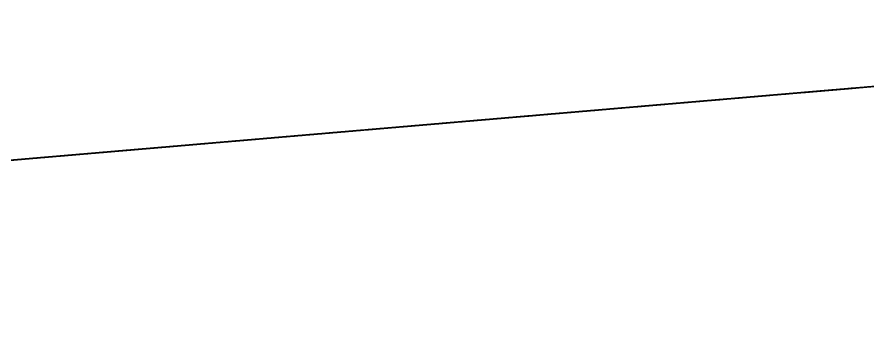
# Model space of a CAD drawing. Header units: millimetres. Extents: x 235072 to 246269, y 20126 to 21085.
# Drawn here: x 243612 to 244682, y 20643 to 21037 of the extents above; entities that cross this region are included whole.
import ezdxf

# ---------------------------------------------------------------- set-up
doc = ezdxf.new("R2010")
doc.units = ezdxf.units.MM
doc.header["$MEASUREMENT"] = 0
doc.linetypes.add('CENTER2', pattern=[1.125, 0.75, -0.125, 0.125, -0.125])
doc.linetypes.add('HIDDEN2', pattern=[0.1875, 0.125, -0.0625])
for name, color, linetype in [('Section 2-150-SL-B4-094', 14, 'Continuous'), ('Section 2-150-SL-B4-216', 85, 'Continuous'), ('Section 2-150-SL-B4-249', 85, 'Continuous'), ('Section 2-300-CEN-D3-231', 70, 'Continuous'), ('Section 2-300-FA-D4-234', 50, 'Continuous'), ('Section 2-CENTER', 1, 'CENTER2'), ('Section 2-HIDDEN', 7, 'HIDDEN2'), ('Section 2-RE', 5, 'Continuous')]:
    doc.layers.add(name, color=color, linetype=linetype)

# ---------------------------------------------------------------- blocks, each defined once
blk = doc.blocks.new('*U153')
at = {"layer": 'Section 2-300-CEN-D3-231', "color": 0, "linetype": 'ByBlock', "lineweight": -2}
for q in [(242828.2, 20790.6, 24502.4), (244213, 20909.1, 24346.9)]:
    blk.add_line((244213, 20909.1, 24502.4), q, dxfattribs=at)
at = {"layer": 'Section 2-HIDDEN'}
for p, q in [((241108.9, 20643.4, 24340.5), (244213, 20909.1, 24340.5)), ((244213, 20909.1, 24346.9), (244213, 20909.1, 24178.6))]:
    blk.add_line(p, q, dxfattribs=at)
blk = doc.blocks.new('*U221')
at = {"layer": 'Section 2-150-SL-B4-249', "color": 0, "linetype": 'ByBlock', "lineweight": -2}
for p, q in [((245709.3, 21037.2, 24346.9), (242827, 20790.5, 24346.9)), ((245377.5, 21008.8, 24178.6), (242956.2, 20801.5, 24178.6))]:
    blk.add_line(p, q, dxfattribs=at)
at = {"layer": 'Section 2-HIDDEN'}
blk.add_line((242456, 20758.7, 24262.7), (245296.3, 21001.9, 24262.7), dxfattribs=at)
blk = doc.blocks.new('*U222')
at = {"layer": 'Section 2-150-SL-B4-216', "color": 0, "linetype": 'ByBlock', "lineweight": -2}
for p, q in [((242942.8, 20800.4, 24082.6), (244576.8, 20940.3, 24082.6)), ((242942.8, 20800.4, 24022.2), (244576.8, 20940.3, 24022.2)), ((244590.1, 20941.4, 24082.6), (244595.8, 20941.9, 24082.6)), ((244590.1, 20941.4, 24022.2), (244595.8, 20941.9, 24022.2)), ((244595.8, 20941.9, 24082.6), (244595.8, 20941.9, 24022.2)), ((242521.6, 20764.3, 24082.6), (242909.5, 20797.5, 24082.6)), ((242521.6, 20764.3, 24022.2), (242909.5, 20797.5, 24022.2))]:
    blk.add_line(p, q, dxfattribs=at)
at = {"layer": 'Section 2-CENTER'}
for p, q in [((244576.8, 20940.3, 24052.4), (242942.8, 20800.4, 24052.4)), ((242909.5, 20797.5, 24052.4), (242521.6, 20764.3, 24052.4))]:
    blk.add_line(p, q, dxfattribs=at)
at = {"layer": 'Section 2-HIDDEN'}
for p, q in [((244595.8, 20941.9, 24052.4), (244576.8, 20940.3, 24052.4)), ((244576.8, 20940.3, 24082.6), (244590.1, 20941.4, 24082.6)), ((244576.8, 20940.3, 24022.2), (244590.1, 20941.4, 24022.2)), ((242909.5, 20797.5, 24082.6), (242942.8, 20800.4, 24082.6)), ((242909.5, 20797.5, 24022.2), (242942.8, 20800.4, 24022.2)), ((242942.8, 20800.4, 24052.4), (242909.5, 20797.5, 24052.4)), ((242521.6, 20764.3, 24052.4), (242510.5, 20763.4, 24052.4))]:
    blk.add_line(p, q, dxfattribs=at)
blk = doc.blocks.new('*U262')
at = {"layer": 'Section 2-RE', "color": 0, "linetype": 'ByBlock', "lineweight": -2}
for p, q in [((242989.9, 20804.4, 24265.9), (245296.3, 21001.9, 24265.9)), ((242989.9, 20804.4, 24205.6), (245296.3, 21001.9, 24205.6))]:
    blk.add_line(p, q, dxfattribs=at)
blk = doc.blocks.new('*U273')
at = {"layer": 'Section 2-300-FA-D4-234', "color": 0, "linetype": 'ByBlock', "lineweight": -2}
for p, q in [((243650.5, 20861, 24120), (243818.2, 20875.3, 24120)), ((243818.2, 20875.3, 24178.6), (243818.2, 20875.3, 24120)), ((243650.5, 20861, 24178.6), (243650.5, 20861, 24120))]:
    blk.add_line(p, q, dxfattribs=at)
at = {"layer": 'Section 2-CENTER'}
blk.add_line((243734.4, 20868.2, 24120), (243734.4, 20868.2, 24178.6), dxfattribs=at)
at = {"layer": 'Section 2-HIDDEN'}
for p, q in [((243911.5, 20883.3, 24397.7), (243557.2, 20853, 24397.7)), ((243557.2, 20853, 24288.1), (243911.5, 20883.3, 24288.1)), ((243734.4, 20868.2, 24178.6), (243734.4, 20868.2, 24288.1)), ((243557.2, 20853, 24397.7), (243557.2, 20853, 24178.6))]:
    blk.add_line(p, q, dxfattribs=at)
for points, knots in [([(243734.4, 20868.2, 24218), (243737.2, 20868.4, 24218), (243740, 20868.6, 24217.8), (243745.6, 20869.1, 24217.1), (243748.4, 20869.4, 24216.6), (243753.9, 20869.8, 24215.3), (243756.6, 20870.1, 24214.6), (243762, 20870.5, 24212.8), (243764.6, 20870.7, 24211.7), (243769.6, 20871.2, 24209.6), (243772.1, 20871.4, 24208.4), (243776.9, 20871.8, 24206), (243779.2, 20872, 24204.8), (243783.7, 20872.4, 24202.3), (243785.8, 20872.6, 24201), (243789.9, 20872.9, 24198.6), (243791.8, 20873.1, 24197.3), (243795.4, 20873.4, 24195), (243797.1, 20873.5, 24193.8), (243800.5, 20873.8, 24191.6), (243802.1, 20874, 24190.5), (243805.1, 20874.2, 24188.3), (243806.6, 20874.3, 24187.3), (243809.2, 20874.6, 24185.4), (243810.4, 20874.7, 24184.5), (243812.6, 20874.9, 24182.8), (243813.6, 20874.9, 24182.1), (243815.2, 20875.1, 24180.8), (243815.9, 20875.1, 24180.3), (243817.1, 20875.2, 24179.5), (243817.5, 20875.3, 24179.1), (243818, 20875.3, 24178.7), (243818.2, 20875.3, 24178.6), (243818.2, 20875.3, 24178.6)], [0, 0, 0, 0, 8.524575, 8.524575, 17.049151, 17.049151, 25.573726, 25.573726, 34.098302, 34.098302, 42.622877, 42.622877, 51.147453, 51.147453, 59.672028, 59.672028, 68.196604, 68.196604, 76.514754, 76.514754, 84.832905, 84.832905, 93.151056, 93.151056, 101.469207, 101.469207, 109.787358, 109.787358, 118.105509, 118.105509, 126.42366, 126.42366, 134.741811, 134.741811, 134.741811, 134.741811]), ([(243650.5, 20861, 24178.6), (243650.5, 20861, 24178.6), (243650.7, 20861, 24178.7), (243651.2, 20861, 24179.1), (243651.6, 20861.1, 24179.5), (243652.8, 20861.2, 24180.3), (243653.5, 20861.2, 24180.8), (243655.1, 20861.4, 24182.1), (243656.1, 20861.5, 24182.8), (243658.3, 20861.6, 24184.5), (243659.5, 20861.8, 24185.4), (243662.2, 20862, 24187.3), (243663.6, 20862.1, 24188.3), (243666.6, 20862.4, 24190.5), (243668.2, 20862.5, 24191.6), (243671.6, 20862.8, 24193.8), (243673.3, 20862.9, 24195), (243676.9, 20863.2, 24197.3), (243678.8, 20863.4, 24198.6), (243682.9, 20863.8, 24201), (243685, 20863.9, 24202.3), (243689.5, 20864.3, 24204.8), (243691.8, 20864.5, 24206), (243696.6, 20864.9, 24208.4), (243699.1, 20865.1, 24209.6), (243704.1, 20865.6, 24211.7), (243706.7, 20865.8, 24212.8), (243712.1, 20866.3, 24214.6), (243714.8, 20866.5, 24215.3), (243720.3, 20867, 24216.6), (243723.1, 20867.2, 24217.1), (243728.7, 20867.7, 24217.8), (243731.5, 20867.9, 24218), (243734.4, 20868.2, 24218)], [404.225433, 404.225433, 404.225433, 404.225433, 412.543584, 412.543584, 420.861735, 420.861735, 429.179886, 429.179886, 437.498037, 437.498037, 445.816188, 445.816188, 454.134339, 454.134339, 462.45249, 462.45249, 470.770641, 470.770641, 479.295216, 479.295216, 487.819792, 487.819792, 496.344367, 496.344367, 504.868943, 504.868943, 513.393518, 513.393518, 521.918094, 521.918094, 530.442669, 530.442669, 538.967244, 538.967244, 538.967244, 538.967244])]:
    blk.add_open_spline(points, degree=3, knots=knots, dxfattribs=at)
blk = doc.blocks.new('*U274')
at = {"layer": 'Section 2-300-FA-D4-234', "color": 0, "linetype": 'ByBlock', "lineweight": -2}
for p, q in [((243818.2, 20875.3, 24120), (243650.5, 20861, 24120)), ((243818.2, 20875.3, 24120), (243818.2, 20875.3, 24082.6)), ((243650.5, 20861, 24120), (243650.5, 20861, 24082.6))]:
    blk.add_line(p, q, dxfattribs=at)
at = {"layer": 'Section 2-CENTER'}
blk.add_line((243734.4, 20868.2, 24120), (243734.4, 20868.2, 24082.6), dxfattribs=at)
at = {"layer": 'Section 2-HIDDEN'}
for p, q in [((243650.5, 20861, 24063.7), (243818.2, 20875.3, 24063.7)), ((243659.8, 20861.8, 24048.6), (243808.9, 20874.5, 24048.6)), ((243818.2, 20875.3, 24082.6), (243818.2, 20875.3, 24063.7)), ((243650.5, 20861, 24082.6), (243650.5, 20861, 24063.7)), ((243734.4, 20868.2, 24082.6), (243734.4, 20868.2, 24031.1))]:
    blk.add_line(p, q, dxfattribs=at)
at = {"layer": 'Section 2-HIDDEN', "extrusion": (-0.085306, 0.996355, -3.38172e-34)}
blk.add_arc((-244626.1, 24199.4), 168.3, 243.6122, 296.3878, dxfattribs=at)
at = {"layer": 'Section 2-HIDDEN', "extrusion": (-0.085306, 0.996355, 1.63827e-31)}
blk.add_arc((-244693.4, 24063.7), 16.8, 180, 243.6122, dxfattribs=at)
at = {"layer": 'Section 2-HIDDEN', "extrusion": (-0.085306, 0.996355, -1.12002e-29)}
blk.add_arc((-244558.8, 24063.7), 16.8, 296.3878, 360, dxfattribs=at)
blk = doc.blocks.new('*U275')
at = {"layer": 'Section 2-300-FA-D4-234', "color": 0, "linetype": 'ByBlock', "lineweight": -2}
for p, q in [((243752.4, 20869.7, 24010.4), (243716.2, 20866.6, 24010.4)), ((243716.2, 20866.6, 23997.7), (243752.4, 20869.7, 23997.7)), ((243751, 20869.6, 24022.2), (243751, 20869.6, 24010.4)), ((243752.5, 20869.7, 24010.4), (243752.4, 20869.7, 24010.4)), ((243752.4, 20869.7, 23997.7), (243752.5, 20869.7, 23997.7)), ((243752.5, 20869.7, 24010.4), (243752.5, 20869.7, 23997.7)), ((243716.2, 20866.6, 24010.4), (243716.2, 20866.6, 23997.7)), ((243717.7, 20866.7, 24022.2), (243717.7, 20866.7, 24010.4))]:
    blk.add_line(p, q, dxfattribs=at)
at = {"layer": 'Section 2-CENTER'}
blk.add_line((243734.4, 20868.2, 24022.2), (243734.4, 20868.2, 24010.4), dxfattribs=at)
at = {"layer": 'Section 2-HIDDEN'}
for p, q in [((243717.7, 20866.7, 24022.4), (243750.9, 20869.6, 24022.4)), ((243750.9, 20869.6, 24022.4), (243751, 20869.6, 24022.4)), ((243751, 20869.6, 24022.4), (243751, 20869.6, 24022.2)), ((243751.1, 20869.6, 24032.7), (243751.1, 20869.6, 24024.2)), ((243717.6, 20866.7, 24032.7), (243717.6, 20866.7, 24024.2)), ((243717.7, 20866.7, 24022.4), (243717.7, 20866.7, 24022.2)), ((243736.5, 20868.3, 24031.1), (243732.2, 20868, 24031.1)), ((243734.4, 20868.2, 24115.2), (243734.4, 20868.2, 24022.2))]:
    blk.add_line(p, q, dxfattribs=at)
at = {"layer": 'Section 2-HIDDEN', "extrusion": (-0.085306, 0.996355, -6.74269e-28)}
blk.add_arc((-244651.5, 24022.4), 8.7, 0, 5.1121, dxfattribs=at)
at = {"layer": 'Section 2-HIDDEN', "extrusion": (-0.085306, 0.996355, -1.39955e-28)}
blk.add_arc((-244600.7, 24022.4), 8.7, 174.8879, 180, dxfattribs=at)
at = {"layer": 'Section 2-HIDDEN'}
for points, knots in [([(243736.5, 20868.3, 24031.1), (243737, 20868.4, 24031.1), (243737.5, 20868.4, 24031.1), (243738.6, 20868.5, 24031.1), (243739.1, 20868.6, 24031.1), (243740.5, 20868.7, 24031.2), (243741.5, 20868.8, 24031.2), (243743.3, 20868.9, 24031.4), (243744.1, 20869, 24031.4), (243745.5, 20869.1, 24031.6), (243746.2, 20869.2, 24031.7), (243747.6, 20869.3, 24031.9), (243748.4, 20869.4, 24032), (243749.6, 20869.5, 24032.3), (243750.1, 20869.5, 24032.4), (243750.7, 20869.6, 24032.6), (243750.9, 20869.6, 24032.6), (243751.1, 20869.6, 24032.7), (243751.1, 20869.6, 24032.8), (243750.9, 20869.6, 24032.8), (243750.8, 20869.6, 24032.8), (243750.5, 20869.5, 24032.7), (243749.8, 20869.5, 24032.6), (243749.3, 20869.4, 24032.6), (243748, 20869.3, 24032.4), (243747.3, 20869.3, 24032.3), (243745.5, 20869.1, 24032), (243744.5, 20869, 24031.9), (243742.7, 20868.9, 24031.7), (243742, 20868.8, 24031.6), (243740.3, 20868.7, 24031.4), (243739.3, 20868.6, 24031.4), (243737.4, 20868.4, 24031.2), (243736.4, 20868.3, 24031.2), (243734.8, 20868.2, 24031.1), (243734.3, 20868.2, 24031.1), (243733.2, 20868.1, 24031.1), (243732.7, 20868, 24031.1), (243732.2, 20868, 24031.1)], [96.450699, 96.450699, 96.450699, 96.450699, 98.008317, 98.008317, 99.565936, 99.565936, 102.681173, 102.681173, 105.796409, 105.796409, 108.911646, 108.911646, 113.830091, 113.830091, 118.748535, 118.748535, 123.66698, 123.66698, 128.585424, 128.585424, 128.585424, 133.503869, 133.503869, 138.422313, 138.422313, 143.340757, 143.340757, 148.259202, 148.259202, 151.374439, 151.374439, 154.489676, 154.489676, 157.604912, 157.604912, 159.162531, 159.162531, 160.720149, 160.720149, 160.720149, 160.720149]), ([(243732.2, 20868, 24031.1), (243733.6, 20868.1, 24031.1), (243735.1, 20868.2, 24031.1), (243737.4, 20868.4, 24031.1), (243738.3, 20868.5, 24031), (243740, 20868.6, 24030.9), (243740.8, 20868.7, 24030.9), (243742.2, 20868.8, 24030.7), (243742.9, 20868.9, 24030.6), (243744.6, 20869, 24030.2), (243745.6, 20869.1, 24029.8), (243747.2, 20869.3, 24028.9), (243747.8, 20869.3, 24028.4), (243749.2, 20869.4, 24027), (243749.7, 20869.5, 24026.1), (243750.5, 20869.5, 24024.2), (243750.8, 20869.6, 24023.3), (243750.9, 20869.6, 24022.4), (243750.9, 20869.6, 24022.4), (243750.9, 20869.6, 24022.4)], [-35.08921, -35.08921, -35.08921, -35.08921, -30.730868, -30.730868, -27.698576, -27.698576, -24.86521, -24.86521, -22.018603, -22.018603, -17.068645, -17.068645, -12.280212, -12.280212, -5.772514, -5.772514, 0, 0, 0.008688, 0.008688, 0.008688, 0.008688]), ([(243750.9, 20869.6, 24022.4), (243750.9, 20869.6, 24022.4), (243750.9, 20869.6, 24022.4), (243751.1, 20869.6, 24023.3), (243751.1, 20869.6, 24024.2), (243750.9, 20869.6, 24026.1), (243750.7, 20869.6, 24027), (243749.9, 20869.5, 24028.4), (243749.5, 20869.5, 24028.9), (243748.4, 20869.4, 24029.8), (243747.7, 20869.3, 24030.2), (243746.3, 20869.2, 24030.6), (243745.8, 20869.1, 24030.7), (243744.5, 20869, 24030.9), (243743.9, 20869, 24030.9), (243742.4, 20868.8, 24031), (243741.5, 20868.8, 24031.1), (243739.3, 20868.6, 24031.1), (243738, 20868.5, 24031.1), (243736.5, 20868.3, 24031.1)], [-70.187125, -70.187125, -70.187125, -70.187125, -70.178437, -70.178437, -64.405922, -64.405922, -57.898222, -57.898222, -53.109789, -53.109789, -48.159829, -48.159829, -45.313222, -45.313222, -42.479855, -42.479855, -39.447562, -39.447562, -35.089219, -35.089219, -35.089219, -35.089219]), ([(243732.2, 20868, 24031.1), (243731.7, 20867.9, 24031.1), (243731.2, 20867.9, 24031.1), (243730.1, 20867.8, 24031.1), (243729.6, 20867.8, 24031.1), (243728.2, 20867.6, 24031.2), (243727.2, 20867.5, 24031.2), (243725.5, 20867.4, 24031.4), (243724.6, 20867.3, 24031.4), (243723.2, 20867.2, 24031.6), (243722.5, 20867.1, 24031.7), (243721.1, 20867, 24031.9), (243720.3, 20867, 24032), (243719.1, 20866.9, 24032.3), (243718.6, 20866.8, 24032.4), (243718, 20866.8, 24032.6), (243717.8, 20866.7, 24032.6), (243717.6, 20866.7, 24032.7), (243717.6, 20866.7, 24032.8), (243717.9, 20866.8, 24032.8), (243718.1, 20866.8, 24032.7), (243718.8, 20866.8, 24032.7), (243719.2, 20866.9, 24032.6), (243720.3, 20867, 24032.4), (243720.9, 20867, 24032.4), (243722.4, 20867.1, 24032.1), (243723.2, 20867.2, 24032), (243724.9, 20867.3, 24031.8), (243725.7, 20867.4, 24031.7), (243727.5, 20867.6, 24031.5), (243728.6, 20867.7, 24031.4), (243730.2, 20867.8, 24031.3), (243730.7, 20867.8, 24031.3), (243731.8, 20867.9, 24031.2), (243732.4, 20868, 24031.2), (243733.6, 20868.1, 24031.1), (243734.2, 20868.1, 24031.1), (243735.3, 20868.2, 24031.1), (243735.9, 20868.3, 24031.1), (243736.5, 20868.3, 24031.1)], [32.134725, 32.134725, 32.134725, 32.134725, 33.692344, 33.692344, 35.249962, 35.249962, 38.365199, 38.365199, 41.480436, 41.480436, 44.595672, 44.595672, 49.514117, 49.514117, 54.432561, 54.432561, 59.351006, 59.351006, 64.26945, 64.26945, 68.758533, 68.758533, 73.247615, 73.247615, 77.736697, 77.736697, 82.225779, 82.225779, 85.782009, 85.782009, 89.338239, 89.338239, 91.116354, 91.116354, 92.894469, 92.894469, 94.672584, 94.672584, 96.450699, 96.450699, 96.450699, 96.450699]), ([(243717.8, 20866.7, 24022.4), (243717.8, 20866.7, 24022.4), (243717.8, 20866.7, 24022.4), (243717.6, 20866.7, 24023.3), (243717.6, 20866.7, 24024.2), (243717.8, 20866.7, 24026.1), (243718, 20866.8, 24027), (243718.8, 20866.8, 24028.4), (243719.2, 20866.9, 24028.9), (243720.3, 20867, 24029.8), (243721, 20867, 24030.2), (243722.4, 20867.1, 24030.6), (243723, 20867.2, 24030.7), (243724.2, 20867.3, 24030.9), (243724.8, 20867.3, 24030.9), (243726.3, 20867.5, 24031), (243727.2, 20867.5, 24031.1), (243729.4, 20867.7, 24031.1), (243730.8, 20867.9, 24031.1), (243732.2, 20868, 24031.1)], [-70.187108, -70.187108, -70.187108, -70.187108, -70.17842, -70.17842, -64.405906, -64.405906, -57.898209, -57.898209, -53.109776, -53.109776, -48.159818, -48.159818, -45.313211, -45.313211, -42.479845, -42.479845, -39.447553, -39.447553, -35.08921, -35.08921, -35.08921, -35.08921]), ([(243736.5, 20868.3, 24031.1), (243735.1, 20868.2, 24031.1), (243733.6, 20868.1, 24031.1), (243731.3, 20867.9, 24031.1), (243730.4, 20867.8, 24031), (243728.7, 20867.7, 24030.9), (243727.9, 20867.6, 24030.9), (243726.5, 20867.5, 24030.7), (243725.8, 20867.4, 24030.6), (243724.1, 20867.3, 24030.2), (243723.1, 20867.2, 24029.8), (243721.5, 20867.1, 24028.9), (243720.9, 20867, 24028.4), (243719.5, 20866.9, 24027), (243719, 20866.8, 24026.1), (243718.2, 20866.8, 24024.2), (243717.9, 20866.8, 24023.3), (243717.8, 20866.7, 24022.4), (243717.8, 20866.7, 24022.4), (243717.8, 20866.7, 24022.4)], [-35.089219, -35.089219, -35.089219, -35.089219, -30.730875, -30.730875, -27.698582, -27.698582, -24.865215, -24.865215, -22.018608, -22.018608, -17.068648, -17.068648, -12.280215, -12.280215, -5.772515, -5.772515, 0, 0, 0.008688, 0.008688, 0.008688, 0.008688])]:
    blk.add_open_spline(points, degree=3, knots=knots, dxfattribs=at)
blk = doc.blocks.new('*U276')
at = {"layer": 'Section 2-300-FA-D4-234', "color": 0, "linetype": 'ByBlock', "lineweight": -2}
for p, q in [((243911.5, 20883.3, 24178.6), (243962.3, 20887.7, 24167.6)), ((243911.5, 20883.3, 24178.6), (243911.5, 20883.3, 24178.6)), ((243981.3, 20889.3, 24120.6), (243962.3, 20887.7, 24120.6)), ((243962.3, 20887.7, 24178.6), (243962.3, 20887.7, 24120.6)), ((243981.3, 20889.3, 24120.6), (243981.3, 20889.3, 24178.6))]:
    blk.add_line(p, q, dxfattribs=at)
at = {"layer": 'Section 2-HIDDEN'}
for p, q in [((243981.3, 20889.3, 24288.1), (243911.5, 20883.3, 24288.1)), ((243911.5, 20883.3, 24397.7), (243962.3, 20887.7, 24408.6)), ((243911.5, 20883.3, 24397.7), (243911.5, 20883.3, 24178.6)), ((243981.3, 20889.3, 24178.6), (243962.3, 20887.7, 24178.6)), ((243981.3, 20889.3, 24397.7), (243962.3, 20887.7, 24397.7)), ((243981.3, 20889.3, 24455.6), (243962.3, 20887.7, 24455.6)), ((243962.3, 20887.7, 24455.6), (243962.3, 20887.7, 24178.6)), ((243981.3, 20889.3, 24178.6), (243981.3, 20889.3, 24455.6))]:
    blk.add_line(p, q, dxfattribs=at)
blk = doc.blocks.new('*U277')
at = {"layer": 'Section 2-300-FA-D4-234', "color": 0, "linetype": 'ByBlock', "lineweight": -2}
for p, q in [((243981.3, 20889.3, 24120.6), (243984.2, 20889.6, 24120.6)), ((243981.3, 20889.3, 24178.6), (243981.3, 20889.3, 24120.6)), ((243984.2, 20889.6, 24120.6), (243984.2, 20889.6, 24178.6))]:
    blk.add_line(p, q, dxfattribs=at)
at = {"layer": 'Section 2-HIDDEN'}
for p, q in [((243981.3, 20889.3, 24397.7), (243984.2, 20889.6, 24397.7)), ((243981.3, 20889.3, 24178.6), (243984.2, 20889.6, 24178.6)), ((243981.3, 20889.3, 24455.6), (243984.2, 20889.6, 24455.6)), ((243981.3, 20889.3, 24455.6), (243981.3, 20889.3, 24178.6)), ((243984.2, 20889.6, 24178.6), (243984.2, 20889.6, 24455.6))]:
    blk.add_line(p, q, dxfattribs=at)
blk = doc.blocks.new('*U278')
at = {"layer": 'Section 2-300-FA-D4-234', "color": 0, "linetype": 'ByBlock', "lineweight": -2}
for p, q in [((243984.2, 20889.6, 24120.6), (244003.2, 20891.2, 24120.6)), ((244054, 20895.5, 24178.6), (244003.2, 20891.2, 24167.6)), ((244003.2, 20891.2, 24120.6), (244003.2, 20891.2, 24178.6)), ((244054, 20895.5, 24178.6), (244054, 20895.5, 24178.6)), ((243984.2, 20889.6, 24178.6), (243984.2, 20889.6, 24120.6))]:
    blk.add_line(p, q, dxfattribs=at)
at = {"layer": 'Section 2-HIDDEN'}
for p, q in [((243984.2, 20889.6, 24288.1), (244054, 20895.5, 24288.1)), ((243984.2, 20889.6, 24397.7), (244003.2, 20891.2, 24397.7)), ((243984.2, 20889.6, 24178.6), (244003.2, 20891.2, 24178.6)), ((243984.2, 20889.6, 24455.6), (244003.2, 20891.2, 24455.6)), ((244054, 20895.5, 24397.7), (244003.2, 20891.2, 24408.6)), ((244003.2, 20891.2, 24178.6), (244003.2, 20891.2, 24455.6)), ((244054, 20895.5, 24178.6), (244054, 20895.5, 24397.7)), ((243984.2, 20889.6, 24455.6), (243984.2, 20889.6, 24178.6))]:
    blk.add_line(p, q, dxfattribs=at)
blk = doc.blocks.new('*U279')
at = {"layer": 'Section 2-300-FA-D4-234', "color": 0, "linetype": 'ByBlock', "lineweight": -2}
for p, q in [((244556.4, 20938.5, 24397.7), (244871.8, 20965.5, 24397.7)), ((244871.8, 20965.5, 24397.7), (244871.8, 20965.5, 24346.9))]:
    blk.add_line(p, q, dxfattribs=at)
at = {"layer": 'Section 2-HIDDEN'}
for p, q in [((244871.8, 20965.5, 24288.1), (244054, 20895.5, 24288.1)), ((244871.8, 20965.5, 24346.9), (244871.8, 20965.5, 24178.6)), ((244054, 20895.5, 24397.7), (244556.4, 20938.5, 24397.7))]:
    blk.add_line(p, q, dxfattribs=at)
blk = doc.blocks.new('*U281')
at = {"layer": 'Section 2-300-CEN-D3-231', "color": 0, "linetype": 'ByBlock', "lineweight": -2}
blk.add_line((244213, 20909.1, 24502.4), (244213, 20909.1, 24346.9), dxfattribs=at)
at = {"layer": 'Section 2-300-CEN-D3-231', "color": 0, "linetype": 'ByBlock', "lineweight": -2, "extrusion": (-0.085306, 0.996355, -8.95467e-31)}
blk.add_arc((-245106.5, 23883.3), 619.1, 90, 131.5206, dxfattribs=at)
at = {"layer": 'Section 2-300-CEN-D3-231', "color": 0, "linetype": 'ByBlock', "lineweight": -2, "extrusion": (0.085306, -0.996355, 0)}
blk.add_arc((245106.5, 23883.3), 295.3, 45, 90, dxfattribs=at)
at = {"layer": 'Section 2-HIDDEN'}
for p, q in [((244421, 20927, 24092.1), (244649.2, 20946.5, 24321.1)), ((244535.1, 20936.7, 24206.6), (244401.7, 20925.3, 24340.5)), ((244213, 20909.1, 24340.5), (244401.7, 20925.3, 24340.5)), ((244213, 20909.1, 24346.9), (244213, 20909.1, 24178.6))]:
    blk.add_line(p, q, dxfattribs=at)
at = {"layer": 'Section 2-HIDDEN', "extrusion": (-0.085306, 0.996355, -7.29098e-28)}
blk.add_arc((-245106.5, 23883.3), 619.1, 131.5206, 135, dxfattribs=at)
blk = doc.blocks.new('*U282')
at = {"layer": 'Section 2-300-CEN-D3-231', "color": 0, "linetype": 'ByBlock', "lineweight": -2}
for p, q in [((244791.2, 20958.6, 24178.6), (245414.9, 21012, 23552.6)), ((245186.7, 20992.5, 23323.6), (245414.9, 21012, 23552.6)), ((244490.7, 20932.9, 24022.2), (245186.7, 20992.5, 23323.6)), ((244507.2, 20934.3, 24178.6), (244421, 20927, 24092.1)), ((244421, 20927, 24092.1), (244430.6, 20927.8, 24082.6))]:
    blk.add_line(p, q, dxfattribs=at)
at = {"layer": 'Section 2-CENTER'}
for p, q in [((245300.8, 21002.3, 23438.1), (244656.9, 20947.1, 24084.4)), ((244610.5, 20943.2, 24130.9), (244563, 20939.1, 24178.6))]:
    blk.add_line(p, q, dxfattribs=at)
at = {"layer": 'Section 2-HIDDEN'}
for p, q in [((245414.9, 21012, 23552.6), (245186.7, 20992.5, 23323.6)), ((244649.2, 20946.5, 24321.1), (244791.2, 20958.6, 24178.6)), ((244421, 20927, 24092.1), (244649.2, 20946.5, 24321.1)), ((244649.2, 20946.5, 24321.1), (244507.2, 20934.3, 24178.6)), ((244656.9, 20947.1, 24084.4), (244610.5, 20943.2, 24130.9)), ((244430.6, 20927.8, 24082.6), (244490.7, 20932.9, 24022.2)), ((244563, 20939.1, 24178.6), (244535.1, 20936.7, 24206.6))]:
    blk.add_line(p, q, dxfattribs=at)
blk = doc.blocks.new('*U283')
at = {"layer": 'Section 2-150-SL-B4-216', "color": 0, "linetype": 'ByBlock', "lineweight": -2}
for p, q in [((244633.6, 20945.2, 24082.6), (244595.8, 20941.9, 24082.6)), ((244595.8, 20941.9, 24022.2), (244633.6, 20945.2, 24022.2)), ((244590.1, 20941.4, 24019.5), (244576.8, 20940.3, 24019.5)), ((244590.1, 20941.4, 24085.3), (244576.8, 20940.3, 24085.3)), ((244576.8, 20940.3, 24085.3), (244576.8, 20940.3, 24019.5)), ((244590.1, 20941.4, 24019.5), (244590.1, 20941.4, 24085.3))]:
    blk.add_line(p, q, dxfattribs=at)
at = {"layer": 'Section 2-150-SL-B4-216', "color": 0, "linetype": 'ByBlock', "lineweight": -2, "extrusion": (0.085306, -0.996355, 0)}
for start, end in [(246.4435, 90), (90, 113.5565)]:
    blk.add_arc((245528.7, 24052.4), 32.9, start, end, dxfattribs=at)
at = {"layer": 'Section 2-150-SL-B4-216', "color": 0, "linetype": 'ByBlock', "lineweight": -2}
blk.add_open_spline([(244633.6, 20945.2, 24082.6), (244634.6, 20945.2, 24082.6), (244635.5, 20945.3, 24082.5), (244637.5, 20945.5, 24082.3), (244638.5, 20945.6, 24082.2), (244640.5, 20945.7, 24081.8), (244641.5, 20945.8, 24081.5), (244643.4, 20946, 24080.9), (244644.3, 20946.1, 24080.6), (244646, 20946.2, 24079.9), (244646.9, 20946.3, 24079.5), (244648.7, 20946.4, 24078.6), (244649.5, 20946.5, 24078), (244651.2, 20946.7, 24076.9), (244652, 20946.7, 24076.3), (244653.6, 20946.9, 24075), (244654.3, 20946.9, 24074.4), (244655.6, 20947, 24073.1), (244656.2, 20947.1, 24072.3), (244657.5, 20947.2, 24070.8), (244658.1, 20947.3, 24070), (244659.2, 20947.3, 24068.3), (244659.7, 20947.4, 24067.4), (244660.7, 20947.5, 24065.7), (244661.1, 20947.5, 24064.8), (244661.8, 20947.6, 24063.1), (244662.1, 20947.6, 24062.2), (244662.7, 20947.6, 24060.3), (244663, 20947.7, 24059.3), (244663.3, 20947.7, 24057.3), (244663.5, 20947.7, 24056.3), (244663.7, 20947.7, 24054.3), (244663.7, 20947.7, 24053.3), (244663.7, 20947.7, 24052.4), (244663.7, 20947.7, 24051.5), (244663.7, 20947.7, 24050.5), (244663.5, 20947.7, 24048.5), (244663.3, 20947.7, 24047.5), (244663, 20947.7, 24045.5), (244662.7, 20947.6, 24044.5), (244662.1, 20947.6, 24042.6), (244661.8, 20947.6, 24041.7), (244661.1, 20947.5, 24040), (244660.7, 20947.5, 24039.1), (244659.7, 20947.4, 24037.4), (244659.2, 20947.3, 24036.5), (244658.1, 20947.3, 24034.8), (244657.5, 20947.2, 24034), (244656.2, 20947.1, 24032.4), (244655.6, 20947, 24031.7), (244654.3, 20946.9, 24030.4), (244653.6, 20946.9, 24029.8), (244652, 20946.7, 24028.5), (244651.2, 20946.7, 24027.9), (244649.5, 20946.5, 24026.8), (244648.7, 20946.4, 24026.2), (244646.9, 20946.3, 24025.3), (244646, 20946.2, 24024.9), (244644.3, 20946.1, 24024.2), (244643.4, 20946, 24023.8), (244641.5, 20945.8, 24023.3), (244640.5, 20945.7, 24023), (244638.5, 20945.6, 24022.6), (244637.5, 20945.5, 24022.5), (244635.5, 20945.3, 24022.3), (244634.6, 20945.2, 24022.2), (244633.6, 20945.2, 24022.2)], degree=3, knots=[134.217306, 134.217306, 134.217306, 134.217306, 137.014324, 137.014324, 139.811342, 139.811342, 142.608361, 142.608361, 145.405379, 145.405379, 148.199073, 148.199073, 150.992766, 150.992766, 153.78646, 153.78646, 156.580153, 156.580153, 159.372101, 159.372101, 162.164048, 162.164048, 164.955995, 164.955995, 167.747942, 167.747942, 170.538979, 170.538979, 173.330015, 173.330015, 176.121052, 176.121052, 178.912089, 178.912089, 178.912089, 181.703125, 181.703125, 184.494162, 184.494162, 187.285198, 187.285198, 190.076235, 190.076235, 192.868182, 192.868182, 195.660129, 195.660129, 198.452076, 198.452076, 201.244024, 201.244024, 204.037717, 204.037717, 206.831411, 206.831411, 209.625104, 209.625104, 212.418798, 212.418798, 215.215816, 215.215816, 218.012835, 218.012835, 220.809853, 220.809853, 223.606871, 223.606871, 223.606871, 223.606871], dxfattribs=at)
at = {"layer": 'Section 2-CENTER'}
blk.add_line((244595.8, 20941.9, 24052.4), (244633.7, 20945.2, 24052.4), dxfattribs=at)
at = {"layer": 'Section 2-HIDDEN', "extrusion": (0.085306, -0.996355, 0)}
blk.add_arc((245528.7, 24052.4), 32.9, 113.5565, 246.4435, dxfattribs=at)
at = {"layer": 'Section 2-HIDDEN'}
for points, knots in [([(244603.4, 20942.6, 24052.4), (244603.4, 20942.6, 24053.3), (244603.5, 20942.6, 24054.3), (244603.7, 20942.6, 24056.3), (244603.8, 20942.6, 24057.3), (244604.2, 20942.6, 24059.2), (244604.5, 20942.7, 24060.2), (244605.1, 20942.7, 24062.1), (244605.4, 20942.7, 24063), (244606.1, 20942.8, 24064.8), (244606.5, 20942.8, 24065.6), (244607.5, 20942.9, 24067.4), (244608, 20943, 24068.3), (244609.1, 20943.1, 24070), (244609.7, 20943.1, 24070.8), (244611, 20943.2, 24072.3), (244611.6, 20943.3, 24073), (244613, 20943.4, 24074.4), (244613.7, 20943.4, 24075), (244615.2, 20943.6, 24076.3), (244616, 20943.6, 24076.9), (244617.7, 20943.8, 24078), (244618.6, 20943.9, 24078.5), (244620.4, 20944, 24079.5), (244621.2, 20944.1, 24079.9), (244623, 20944.2, 24080.6), (244623.9, 20944.3, 24080.9), (244625.8, 20944.5, 24081.5), (244626.8, 20944.6, 24081.8), (244628.8, 20944.7, 24082.2), (244629.8, 20944.8, 24082.3), (244631.7, 20945, 24082.5), (244632.7, 20945.1, 24082.6), (244633.6, 20945.2, 24082.6)], [89.456044, 89.456044, 89.456044, 89.456044, 92.240313, 92.240313, 95.024582, 95.024582, 97.808851, 97.808851, 100.593119, 100.593119, 103.39436, 103.39436, 106.1956, 106.1956, 108.996841, 108.996841, 111.798081, 111.798081, 114.602672, 114.602672, 117.407264, 117.407264, 120.211855, 120.211855, 123.016446, 123.016446, 125.816661, 125.816661, 128.616876, 128.616876, 131.417091, 131.417091, 134.217306, 134.217306, 134.217306, 134.217306]), ([(244633.6, 20945.2, 24022.2), (244632.7, 20945.1, 24022.2), (244631.7, 20945, 24022.3), (244629.8, 20944.8, 24022.5), (244628.8, 20944.7, 24022.6), (244626.8, 20944.6, 24023), (244625.8, 20944.5, 24023.3), (244623.9, 20944.3, 24023.8), (244623, 20944.2, 24024.2), (244621.2, 20944.1, 24024.9), (244620.4, 20944, 24025.3), (244618.6, 20943.9, 24026.2), (244617.7, 20943.8, 24026.8), (244616, 20943.6, 24027.9), (244615.2, 20943.6, 24028.5), (244613.7, 20943.4, 24029.8), (244613, 20943.4, 24030.4), (244611.6, 20943.3, 24031.7), (244611, 20943.2, 24032.5), (244609.7, 20943.1, 24034), (244609.1, 20943.1, 24034.8), (244608, 20943, 24036.5), (244607.5, 20942.9, 24037.4), (244606.5, 20942.8, 24039.1), (244606.1, 20942.8, 24040), (244605.4, 20942.7, 24041.7), (244605.1, 20942.7, 24042.7), (244604.5, 20942.7, 24044.5), (244604.2, 20942.6, 24045.5), (244603.8, 20942.6, 24047.5), (244603.7, 20942.6, 24048.5), (244603.5, 20942.6, 24050.5), (244603.4, 20942.6, 24051.5), (244603.4, 20942.6, 24052.4)], [223.606871, 223.606871, 223.606871, 223.606871, 226.407086, 226.407086, 229.207301, 229.207301, 232.007516, 232.007516, 234.807731, 234.807731, 237.612322, 237.612322, 240.416913, 240.416913, 243.221505, 243.221505, 246.026096, 246.026096, 248.827336, 248.827336, 251.628577, 251.628577, 254.429817, 254.429817, 257.231058, 257.231058, 260.015326, 260.015326, 262.799595, 262.799595, 265.583864, 265.583864, 268.368133, 268.368133, 268.368133, 268.368133])]:
    blk.add_open_spline(points, degree=3, knots=knots, dxfattribs=at)
blk = doc.blocks.new('*U284')
at = {"layer": 'Section 2-150-SL-B4-216', "color": 0, "linetype": 'ByBlock', "lineweight": -2}
for p, q in [((244659.5, 20947.4, 24087.3), (244659.5, 20947.4, 24087.3)), ((244607.9, 20943, 24127.9), (244607.9, 20943, 24127.9))]:
    blk.add_line(p, q, dxfattribs=at)
at = {"layer": 'Section 2-150-SL-B4-216', "color": 0, "linetype": 'ByBlock', "lineweight": -2, "extrusion": (0.085306, -0.996355, -3.8115e-22)}
blk.add_arc((245528.7, 24107.6), 32.9, 302.9078, 225, dxfattribs=at)
at = {"layer": 'Section 2-150-SL-B4-216', "color": 0, "linetype": 'ByBlock', "lineweight": -2, "extrusion": (-0.085306, 0.996355, -1.26473e-21)}
blk.add_arc((-245528.7, 24107.6), 32.9, 310.3219, 315, dxfattribs=at)
at = {"layer": 'Section 2-150-SL-B4-216', "color": 0, "linetype": 'ByBlock', "lineweight": -2, "extrusion": (0.085306, -0.996355, 4.26419e-22)}
blk.add_arc((245528.7, 24107.6), 32.9, 225, 229.6784, dxfattribs=at)
at = {"layer": 'Section 2-150-SL-B4-216', "color": 0, "linetype": 'ByBlock', "lineweight": -2, "extrusion": (-0.085306, 0.996355, -1.26912e-21)}
blk.add_arc((-245528.7, 24107.6), 32.9, 218.098, 237.092, dxfattribs=at)
at = {"layer": 'Section 2-150-SL-B4-216', "color": 0, "linetype": 'ByBlock', "lineweight": -2, "extrusion": (-0.085306, 0.996355, 3.85542e-22)}
blk.add_arc((-245528.7, 24107.6), 32.9, 315, 38.098, dxfattribs=at)
at = {"layer": 'Section 2-CENTER'}
blk.add_line((244633.7, 20945.2, 24107.6), (244633.7, 20945.2, 24107.6), dxfattribs=at)
at = {"layer": 'Section 2-HIDDEN'}
for p, q in [((244633.7, 20945.2, 24107.6), (244633.7, 20945.2, 24107.6)), ((244657.4, 20947.2, 24089), (244657.4, 20947.2, 24089)), ((244610.1, 20943.1, 24126.3), (244610.1, 20943.1, 24126.3))]:
    blk.add_line(p, q, dxfattribs=at)
at = {"layer": 'Section 2-HIDDEN', "extrusion": (-0.085306, 0.996355, 1.61703e-22)}
blk.add_circle((-245528.7, 24107.6), 30.2, dxfattribs=at)
at = {"layer": 'Section 2-HIDDEN', "extrusion": (-0.085306, 0.996355, -1.26473e-21)}
blk.add_arc((-245528.7, 24107.6), 32.9, 38.098, 218.098, dxfattribs=at)
at = {"layer": 'Section 2-HIDDEN', "extrusion": (-0.085306, 0.996355, 3.8115e-22)}
blk.add_arc((-245528.7, 24107.6), 32.9, 237.092, 310.3219, dxfattribs=at)
at = {"layer": 'Section 2-HIDDEN', "extrusion": (0.085306, -0.996355, 1.26912e-21)}
blk.add_arc((245528.7, 24107.6), 32.9, 229.6784, 302.9078, dxfattribs=at)
at = {"layer": 'Section 2-HIDDEN'}
blk.add_open_spline([(244612.5, 20943.3, 24086.3), (244613.1, 20943.4, 24085.6), (244613.9, 20943.5, 24085), (244615.4, 20943.6, 24083.7), (244616.1, 20943.7, 24083.2), (244617.8, 20943.8, 24082), (244618.6, 20943.9, 24081.5), (244620.4, 20944, 24080.6), (244621.3, 20944.1, 24080.2), (244623.2, 20944.3, 24079.4), (244624.1, 20944.3, 24079), (244626, 20944.5, 24078.5), (244627, 20944.6, 24078.2), (244628.9, 20944.8, 24077.8), (244629.9, 20944.8, 24077.7), (244631.8, 20945, 24077.5), (244632.8, 20945.1, 24077.5), (244634.7, 20945.2, 24077.5), (244635.6, 20945.3, 24077.5), (244637.6, 20945.5, 24077.7), (244638.5, 20945.6, 24077.8), (244640.5, 20945.7, 24078.2), (244641.4, 20945.8, 24078.5), (244643.3, 20946, 24079), (244644.3, 20946.1, 24079.4), (244646.1, 20946.2, 24080.2), (244647, 20946.3, 24080.6), (244648.8, 20946.5, 24081.5), (244649.7, 20946.5, 24082), (244651.3, 20946.7, 24083.2), (244652.1, 20946.7, 24083.7), (244653.6, 20946.9, 24085), (244654.3, 20946.9, 24085.6), (244655.6, 20947, 24087), (244656.3, 20947.1, 24087.7), (244657.5, 20947.2, 24089.2), (244658.1, 20947.3, 24090), (244659.2, 20947.3, 24091.6), (244659.7, 20947.4, 24092.5), (244660.7, 20947.5, 24094.3), (244661.1, 20947.5, 24095.2), (244661.9, 20947.6, 24097), (244662.2, 20947.6, 24098), (244662.8, 20947.7, 24099.9), (244663, 20947.7, 24100.9), (244663.4, 20947.7, 24102.8), (244663.5, 20947.7, 24103.8), (244663.7, 20947.7, 24105.7), (244663.8, 20947.7, 24106.7), (244663.8, 20947.7, 24108.6), (244663.7, 20947.7, 24109.5), (244663.5, 20947.7, 24111.5), (244663.4, 20947.7, 24112.5), (244663, 20947.7, 24114.4), (244662.8, 20947.7, 24115.4), (244662.2, 20947.6, 24117.3), (244661.9, 20947.6, 24118.2), (244661.1, 20947.5, 24120.1), (244660.7, 20947.5, 24121), (244659.7, 20947.4, 24122.8), (244659.2, 20947.3, 24123.6), (244658.1, 20947.3, 24125.3), (244657.5, 20947.2, 24126.1), (244656.3, 20947.1, 24127.6), (244655.6, 20947, 24128.3), (244654.3, 20946.9, 24129.6), (244653.6, 20946.9, 24130.3), (244652.1, 20946.7, 24131.5), (244651.3, 20946.7, 24132.1), (244649.7, 20946.5, 24133.2), (244648.8, 20946.5, 24133.7), (244647, 20946.3, 24134.7), (244646.1, 20946.2, 24135.1), (244644.3, 20946.1, 24135.9), (244643.3, 20946, 24136.2), (244641.4, 20945.8, 24136.8), (244640.5, 20945.7, 24137.1), (244638.5, 20945.6, 24137.4), (244637.6, 20945.5, 24137.6), (244635.6, 20945.3, 24137.8), (244634.7, 20945.2, 24137.8), (244632.8, 20945.1, 24137.8), (244631.8, 20945, 24137.8), (244629.9, 20944.8, 24137.6), (244628.9, 20944.8, 24137.4), (244627, 20944.6, 24137.1), (244626, 20944.5, 24136.8), (244624.1, 20944.3, 24136.2), (244623.2, 20944.3, 24135.9), (244621.3, 20944.1, 24135.1), (244620.4, 20944, 24134.7), (244618.6, 20943.9, 24133.7), (244617.8, 20943.8, 24133.2), (244616.1, 20943.7, 24132.1), (244615.4, 20943.6, 24131.5), (244613.9, 20943.5, 24130.3), (244613.1, 20943.4, 24129.6), (244611.8, 20943.3, 24128.3), (244611.2, 20943.2, 24127.6), (244609.9, 20943.1, 24126.1), (244609.3, 20943.1, 24125.3), (244608.2, 20943, 24123.6), (244607.7, 20942.9, 24122.8), (244606.8, 20942.9, 24121), (244606.3, 20942.8, 24120.1), (244605.6, 20942.8, 24118.2), (244605.2, 20942.7, 24117.3), (244604.7, 20942.7, 24115.4), (244604.4, 20942.7, 24114.4), (244604, 20942.6, 24112.5), (244603.9, 20942.6, 24111.5), (244603.7, 20942.6, 24109.5), (244603.7, 20942.6, 24108.6), (244603.7, 20942.6, 24106.7), (244603.7, 20942.6, 24105.7), (244603.9, 20942.6, 24103.8), (244604, 20942.6, 24102.8), (244604.4, 20942.7, 24100.9), (244604.7, 20942.7, 24099.9), (244605.2, 20942.7, 24098), (244605.6, 20942.8, 24097), (244606.3, 20942.8, 24095.2), (244606.8, 20942.9, 24094.3), (244607.7, 20942.9, 24092.5), (244608.2, 20943, 24091.6), (244609.3, 20943.1, 24090), (244609.9, 20943.1, 24089.2), (244611.2, 20943.2, 24087.7), (244611.8, 20943.3, 24087), (244612.5, 20943.3, 24086.3)], degree=3, knots=[0, 0, 0, 0, 2.847676, 2.847676, 5.695352, 5.695352, 8.543028, 8.543028, 11.390704, 11.390704, 14.23838, 14.23838, 17.086056, 17.086056, 19.933732, 19.933732, 22.781408, 22.781408, 25.628965, 25.628965, 28.476521, 28.476521, 31.324078, 31.324078, 34.171634, 34.171634, 37.019191, 37.019191, 39.866747, 39.866747, 42.714304, 42.714304, 45.56186, 45.56186, 48.409417, 48.409417, 51.256974, 51.256974, 54.10453, 54.10453, 56.952087, 56.952087, 59.799643, 59.799643, 62.6472, 62.6472, 65.494756, 65.494756, 68.342313, 68.342313, 71.189989, 71.189989, 74.037665, 74.037665, 76.885341, 76.885341, 79.733017, 79.733017, 82.580693, 82.580693, 85.428369, 85.428369, 88.276045, 88.276045, 91.123721, 91.123721, 93.971397, 93.971397, 96.819073, 96.819073, 99.666749, 99.666749, 102.514425, 102.514425, 105.362101, 105.362101, 108.209777, 108.209777, 111.057453, 111.057453, 113.905129, 113.905129, 116.752686, 116.752686, 119.600242, 119.600242, 122.447799, 122.447799, 125.295355, 125.295355, 128.142912, 128.142912, 130.990468, 130.990468, 133.838025, 133.838025, 136.685581, 136.685581, 139.533138, 139.533138, 142.380695, 142.380695, 145.228251, 145.228251, 148.075808, 148.075808, 150.923364, 150.923364, 153.770921, 153.770921, 156.618477, 156.618477, 159.466034, 159.466034, 162.31371, 162.31371, 165.161386, 165.161386, 168.009062, 168.009062, 170.856738, 170.856738, 173.704414, 173.704414, 176.55209, 176.55209, 179.399766, 179.399766, 182.247442, 182.247442, 182.247442, 182.247442], dxfattribs=at)
blk = doc.blocks.new('*U285')
at = {"layer": 'Section 2-HIDDEN', "extrusion": (-0.085306, 0.996355, -8.22149e-49)}
blk.add_circle((-245528.7, 24052.4), 30.2, dxfattribs=at)
blk = doc.blocks.new('*U270')
at = {"layer": 'Section 2-150-SL-B4-094', "color": 0, "linetype": 'ByBlock', "lineweight": -2}
for p, q in [((243421.3, 20841.4, 22764.5), (244101.9, 20899.6, 22764.5)), ((243421.3, 20841.4, 22596.2), (244101.9, 20899.6, 22596.2)), ((244101.9, 20899.6, 22764.5), (244101.9, 20899.6, 22596.2))]:
    blk.add_line(p, q, dxfattribs=at)
at = {"layer": 'Section 2-CENTER'}
blk.add_line((244101.9, 20899.6, 22680.3), (243421.3, 20841.4, 22680.3), dxfattribs=at)
at = {"layer": 'Section 2-HIDDEN'}
for p, q in [((243288.7, 20830, 22764.5), (243421.3, 20841.4, 22764.5)), ((243288.7, 20830, 22596.2), (243421.3, 20841.4, 22596.2)), ((243421.3, 20841.4, 22680.3), (243288.7, 20830, 22680.3)), ((243288.7, 20830, 22596.2), (243288.7, 20830, 22764.5))]:
    blk.add_line(p, q, dxfattribs=at)
blk = doc.blocks.new('*U280')
at = {"layer": 'Section 2-150-SL-B4-094', "color": 0, "linetype": 'ByBlock', "lineweight": -2}
blk.add_line((244101.9, 20899.6, 22764.5), (244101.9, 20899.6, 22596.2), dxfattribs=at)
at = {"layer": 'Section 2-150-SL-B4-094', "color": 0, "linetype": 'ByBlock', "lineweight": -2, "extrusion": (-0.085306, 0.996355, 5.41276e-17)}
blk.add_ellipse((244849.2, 20963.6, 22853.8), major_axis=(-83.8, -7.2), ratio=0.972884, start_param=1.089065, end_param=2.052527, dxfattribs=at)
at = {"layer": 'Section 2-150-SL-B4-094', "color": 0, "linetype": 'ByBlock', "lineweight": -2}
for points, knots in [([(244101.9, 20899.6, 22596.2), (244182.2, 20906.5, 22596.2), (244262.5, 20913.4, 22599.1), (244415.8, 20926.5, 22610.7), (244488.8, 20932.8, 22619.3), (244621.4, 20944.1, 22641.7), (244680.8, 20949.2, 22655.3), (244783, 20957.9, 22688), (244825.6, 20961.6, 22706.2), (244879.1, 20966.2, 22744.4), (244895.6, 20967.6, 22759.2), (244918.3, 20969.5, 22792.5), (244926, 20970.2, 22808.4), (244930, 20970.5, 22826.3)], [3.141593, 3.141593, 3.141593, 3.141593, 3.455752, 3.455752, 3.769911, 3.769911, 4.08407, 4.08407, 4.39823, 4.39823, 4.555309, 4.555309, 4.660444, 4.660444, 4.660444, 4.660444]), ([(244101.9, 20899.6, 22764.5), (244177.7, 20906.1, 22764.5), (244253.4, 20912.6, 22767.2), (244396.5, 20924.9, 22778), (244464, 20930.6, 22785.9), (244582.2, 20940.8, 22805.6), (244633.4, 20945.1, 22817.3), (244681.1, 20949.2, 22832), (244687.7, 20949.8, 22834.1), (244694.1, 20950.3, 22836.3)], [3.1415927, 3.1415927, 3.1415927, 3.1415927, 3.4537175, 3.4537175, 3.7639738, 3.7639738, 4.0664894, 4.0664894, 4.1184877, 4.1184877, 4.1184877, 4.1184877])]:
    blk.add_open_spline(points, degree=3, knots=knots, dxfattribs=at)
at = {"layer": 'Section 2-CENTER'}
for p in [(244101.9, 20899.6, 22680.3), (244849.2, 20963.6, 22826.3)]:
    blk.add_line(p, (244849.2, 20963.6, 22680.3), dxfattribs=at)
at = {"layer": 'Section 2-HIDDEN'}
blk.add_line((244849.2, 20963.6, 22853.8), (244849.2, 20963.6, 22826.3), dxfattribs=at)
at = {"layer": 'Section 2-HIDDEN', "extrusion": (-0.085306, 0.996355, 1.0421e-17)}
blk.add_ellipse((244849.2, 20963.6, 22853.8), major_axis=(-83.8, -7.2), ratio=0.972884, start_param=2.052527, end_param=6.283185, dxfattribs=at)
at = {"layer": 'Section 2-HIDDEN', "extrusion": (-0.085306, 0.996355, 5.45904e-17)}
blk.add_ellipse((244849.2, 20963.6, 22853.8), major_axis=(-83.8, -7.2), ratio=0.972884, start_param=0, end_param=1.089065, dxfattribs=at)
at = {"layer": 'Section 2-HIDDEN'}
blk.add_open_spline([(244930, 20970.5, 22826.3), (244932, 20970.7, 22835.2), (244933, 20970.8, 22844.5), (244933, 20970.8, 22853.8)], degree=3, dxfattribs=at)
blk.add_open_spline([(244694.1, 20950.3, 22836.3), (244721.8, 20952.7, 22845.8), (244743.2, 20954.5, 22855.8), (244768.9, 20956.7, 22871.3), (244772.9, 20957.1, 22877.4), (244769, 20956.7, 22871.4), (244765.4, 20956.4, 22863.2), (244765.4, 20956.4, 22853.8)], degree=3, knots=[4.1184877, 4.1184877, 4.1184877, 4.1184877, 4.345621, 4.345621, 4.5645364, 4.5645364, 4.712389, 4.712389, 4.712389, 4.712389], dxfattribs=at)
blk = doc.blocks.new('*U298')
at = {"layer": 'Section 2-150-SL-B4-094', "color": 0, "linetype": 'ByBlock', "lineweight": -2, "extrusion": (-0.085306, 0.996355, -4.52594e-33)}
blk.add_ellipse((244849.2, 20963.6, 22862), major_axis=(0, 0, 86.5), ratio=0.972884, start_param=-0.732365, end_param=0.732365, dxfattribs=at)
at = {"layer": 'Section 2-150-SL-B4-094', "color": 0, "linetype": 'ByBlock', "lineweight": -2, "extrusion": (-0.085306, 0.996355, 6.0463e-17)}
blk.add_ellipse((244849.2, 20963.6, 22853.8), major_axis=(-83.8, -7.2), ratio=0.972884, start_param=1.570796, end_param=2.052527, dxfattribs=at)
at = {"layer": 'Section 2-150-SL-B4-094', "color": 0, "linetype": 'ByBlock', "lineweight": -2, "extrusion": (-0.085306, 0.996355, 2.77079e-17)}
blk.add_ellipse((244849.2, 20963.6, 22853.8), major_axis=(-83.8, -7.2), ratio=0.972884, start_param=1.089065, end_param=1.570796, dxfattribs=at)
at = {"layer": 'Section 2-HIDDEN'}
for p, q in [((244933, 20970.8, 22862), (244933, 20970.8, 22853.8)), ((244765.4, 20956.4, 22862), (244765.4, 20956.4, 22853.8)), ((244849.2, 20963.6, 22853.8), (244849.2, 20963.6, 22862))]:
    blk.add_line(p, q, dxfattribs=at)
at = {"layer": 'Section 2-HIDDEN', "extrusion": (-0.085306, 0.996355, 5.74015e-17)}
blk.add_ellipse((244849.2, 20963.6, 22853.8), major_axis=(-83.8, -7.2), ratio=0.972884, start_param=2.052527, end_param=7.372251, dxfattribs=at)
at = {"layer": 'Section 2-HIDDEN', "extrusion": (-0.085306, 0.996355, -4.52594e-33)}
for start_param, end_param in [(0.732365, 3.141593), (-3.141593, -0.732365)]:
    blk.add_ellipse((244849.2, 20963.6, 22862), major_axis=(0, 0, 86.5), ratio=0.972884, start_param=start_param, end_param=end_param, dxfattribs=at)
blk = doc.blocks.new('*U341')
at = {"layer": 'Section 2-150-SL-B4-094'}
for name in ['*U280', '*U298', '*U270']:
    blk.add_blockref(name, (0, 0), dxfattribs=at)

msp = doc.modelspace()

# ---------------------------------------------------------------- block references
at = {"layer": 'Section 2-150-SL-B4-094'}
msp.add_blockref('*U341', (0, 0), dxfattribs=at)
at = {"layer": 'Section 2-150-SL-B4-216'}
for name in ['*U283', '*U284', '*U285', '*U222']:
    msp.add_blockref(name, (0, 0), dxfattribs=at)
at = {"layer": 'Section 2-150-SL-B4-249'}
msp.add_blockref('*U221', (0, 0), dxfattribs=at)
at = {"layer": 'Section 2-300-CEN-D3-231'}
for name in ['*U282', '*U281', '*U153']:
    msp.add_blockref(name, (0, 0), dxfattribs=at)
at = {"layer": 'Section 2-300-FA-D4-234'}
for name in ['*U279', '*U278', '*U273', '*U276', '*U277', '*U274', '*U275']:
    msp.add_blockref(name, (0, 0), dxfattribs=at)
at = {"layer": 'Section 2-RE'}
msp.add_blockref('*U262', (0, 0), dxfattribs=at)

doc.saveas('drawing.dxf')
